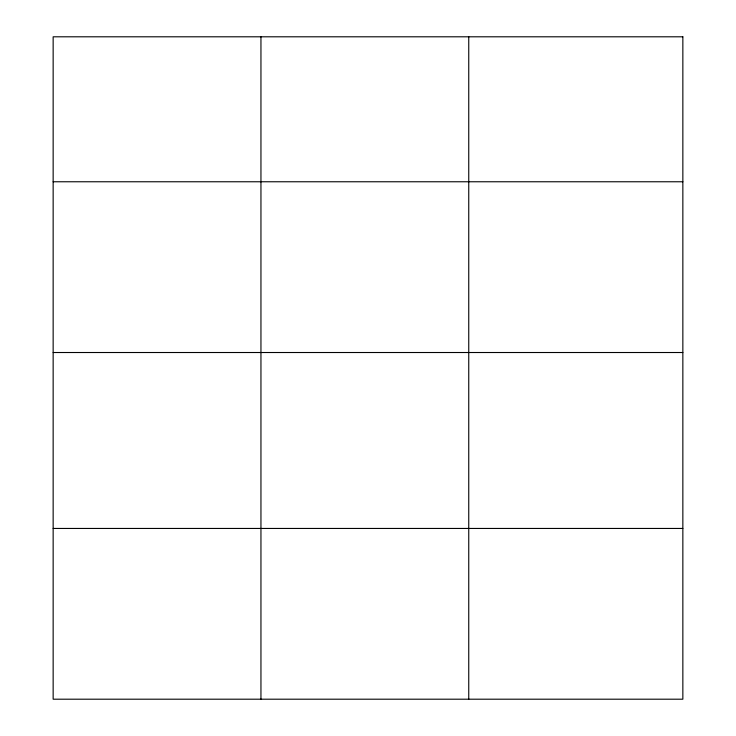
<?xml version="1.0" encoding="UTF-8"?>
<svg xmlns="http://www.w3.org/2000/svg" width="736" height="736" viewBox="0 0 736 736"><rect width="100%" height="100%" fill="white"/><g stroke="black" fill="none" stroke-linecap="round" stroke-linejoin="round"><path stroke-width="1.1" d="M53.148 181.764L682.852 181.764M53.148 352.516L682.852 352.516M53.148 528.448L682.852 528.448M468.749 36.8L468.749 699.2M260.949 36.8L260.949 699.2M682.852 36.8L53.148 36.8L53.148 699.2L682.852 699.2L682.852 36.8"/></g></svg>
